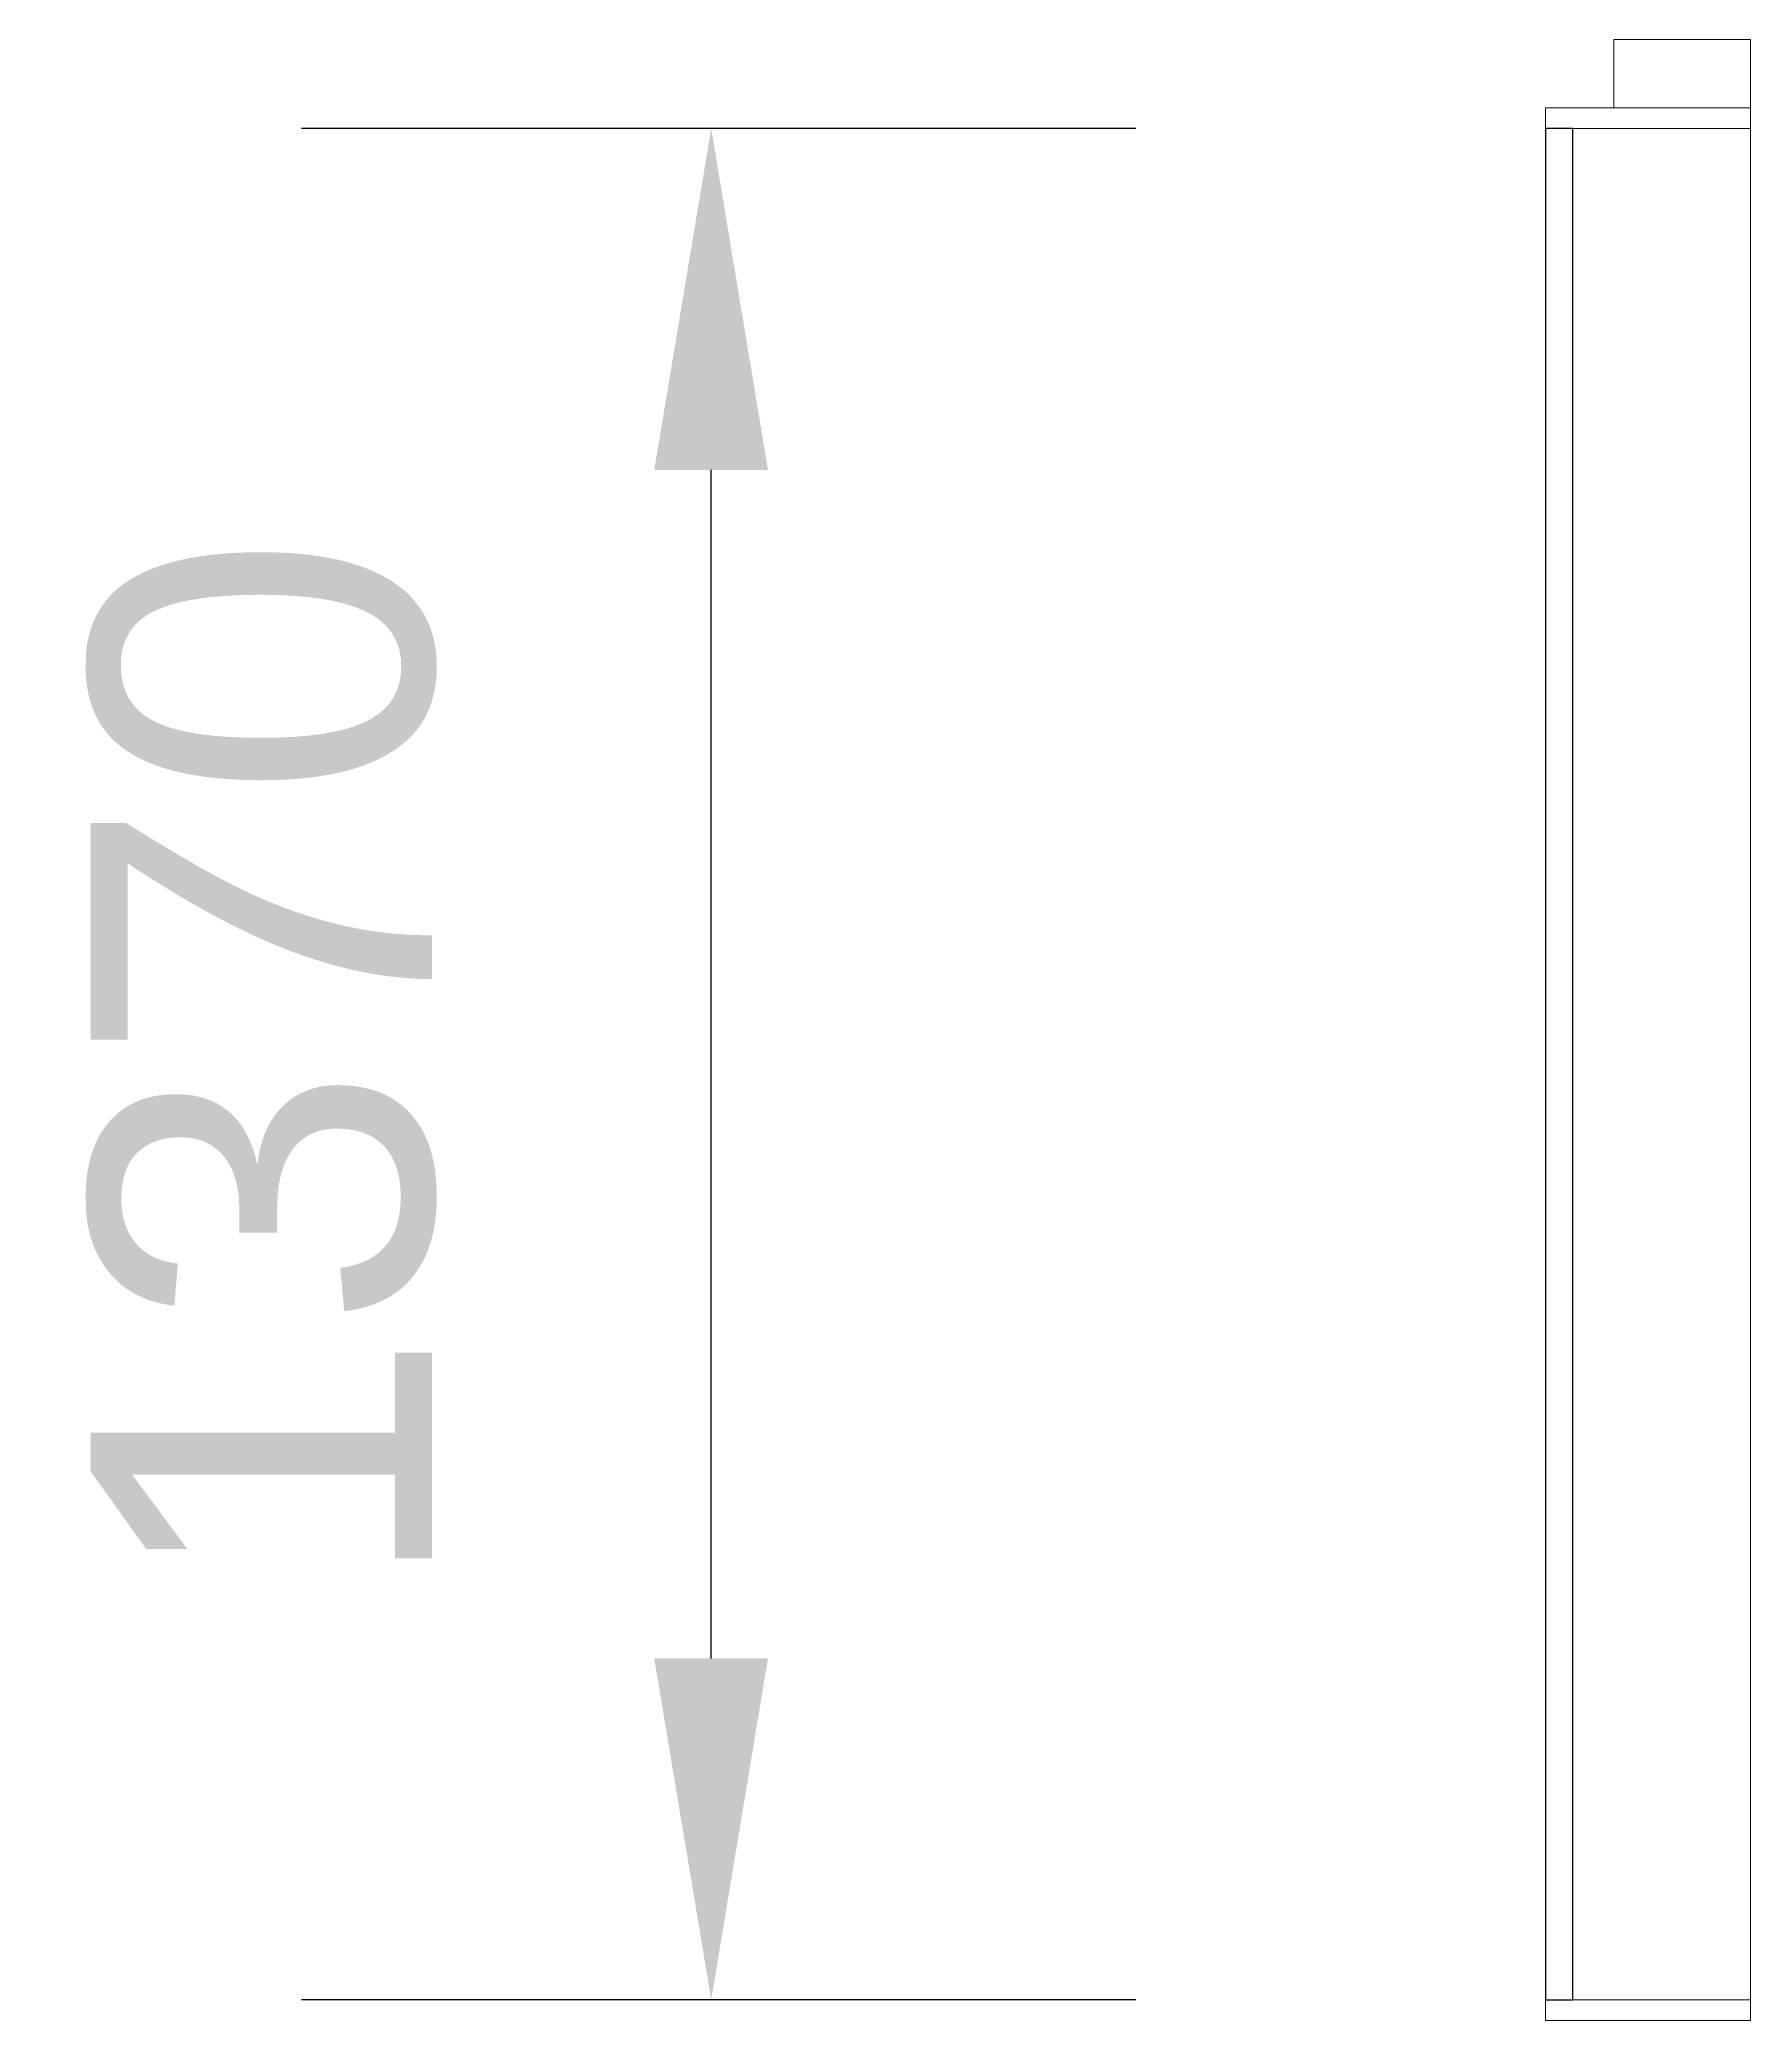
# Model space of a CAD drawing. Header units: millimetres. Extents: x -12805 to 29056, y -26186 to 10516.
# Drawn here: x 9968 to 11221, y -19179 to -17729 of the extents above; entities that cross this region are included whole.
import ezdxf

# ---------------------------------------------------------------- set-up
doc = ezdxf.new("R2010")
doc.units = ezdxf.units.MM
for name, color, linetype, lineweight in [('A-G321-M-WindowCills', 3, 'Continuous', 15), ('A-G321-M-Windows', 6, 'Continuous', 15), ('A-Z23-D-Dimensions', 7, 'Continuous', 15)]:
    doc.layers.add(name, color=color, linetype=linetype, lineweight=lineweight)
doc.styles.add('WF-2.5', font='arial.ttf', dxfattribs={"height": 2.5})
doc.dimstyles.new('WF-Dims', dxfattribs={"dimtxt": 2.5, "dimasz": 2.5, "dimexe": 3, "dimexo": 3, "dimgap": 2, "dimtad": 1, "dimdec": 0, "dimzin": 0, "dimdsep": 46, "dimtxsty": 'WF-2.5', "dimcen": 200, "dimadec": 0, "dimazin": 0, "dimtfac": 1, "dimtdec": 0, "dimtix": 1, "dimtofl": 0, "dimtmove": 0, "dimatfit": 0, "dimfxl": 1, "dimtolj": 1, "dimtzin": 0, "dimarcsym": 0})

# ---------------------------------------------------------------- blocks, each defined once
blk = doc.blocks.new('Curtain Wall Panel - Plain - Curtain Wall Panel - Plain-239968-First Floor')
at = {"layer": 'A-G321-M-Windows', "lineweight": 20}
for p, q in [((-685, 75), (-700, 75)), ((-700, 75), (-700, -75)), ((-685, -75), (-685, 75)), ((685, 75), (685, -75)), ((700, 75), (685, 75)), ((700, -75), (700, 75)), ((-700, -75), (-685, -75)), ((685, -75), (700, -75))]:
    blk.add_line(p, q, dxfattribs=at)
at = {"layer": 'A-G321-M-Windows', "lineweight": 25}
for p, q in [((685, 75), (-685, 75)), ((-685, 75), (-685, 55)), ((685, 55), (685, 75)), ((-685, 55), (685, 55))]:
    blk.add_line(p, q, dxfattribs=at)
at = {"layer": 'A-G321-M-Windows'}
blk.add_line((-685, -75), (685, -75), dxfattribs=at)
blk = doc.blocks.new('Rectangular Mullion - 50 x 100mm-239966-First Floor')
at = {"layer": 'A-G321-M-WindowCills', "lineweight": 20}
for p, q in [((-25, 75), (25, 75)), ((-25, -25), (-25, 75)), ((25, 75), (25, -25)), ((25, -25), (-25, -25))]:
    blk.add_line(p, q, dxfattribs=at)
blk = doc.blocks.new('*D228')
at = {"layer": 'A-Z23-D-Dimensions', "color": 0, "lineweight": -2, "transparency": 16777216}
for p, q in [((10770.5, -17793.8), (10159.5, -17793.8)), ((10459.5, -18913.8), (10459.5, -18043.8)), ((10770.5, -19163.8), (10159.5, -19163.8))]:
    blk.add_line(p, q, dxfattribs=at)
at = {"layer": 'A-Z23-D-Dimensions', "color": 0, "transparency": 16777216}
for points in [[(10417.8, -18043.8), (10501.1, -18043.8), (10459.5, -17793.8)], [(10417.8, -18913.8), (10501.1, -18913.8), (10459.5, -19163.8)]]:
    blk.add_solid(points, dxfattribs=at)
at = {"layer": 'Defpoints', "color": 0, "transparency": 16777216}
for p in [(10459.5, -17793.8), (11070.5, -17793.8), (11070.5, -19163.8)]:
    blk.add_point(p, dxfattribs=at)
at = {"layer": 'A-Z23-D-Dimensions', "color": 0, "transparency": 16777216, "insert": (10131.8, -18478.8), "char_height": 250, "attachment_point": 5, "rotation": 90, "style": 'WF-2.5'}
blk.add_mtext('\\A1;1370', dxfattribs=at)

msp = doc.modelspace()

# ---------------------------------------------------------------- block references
at = {"layer": 'A-G321-M-WindowCills', "extrusion": (0, 0, -1), "rotation": 90}
msp.add_blockref('Rectangular Mullion - 50 x 100mm-239966-First Floor', (-11145.5, -17753.8), dxfattribs=at)
at = {"layer": 'A-G321-M-Windows', "rotation": 90}
msp.add_blockref('Curtain Wall Panel - Plain - Curtain Wall Panel - Plain-239968-First Floor', (11145.5, -18478.8), dxfattribs=at)

# ---------------------------------------------------------------- dimensions: what is measured, and where the dimension line sits
at = {"layer": 'A-Z23-D-Dimensions'}
dim = msp.add_linear_dim(base=(10459.5, -17793.8), p1=(11070.5, -19163.8), p2=(11070.5, -17793.8), angle=90, dimstyle='WF-Dims', dxfattribs=at)
dim.commit()
dim.dimension.update_dxf_attribs({"geometry": '*D228', "text_midpoint": (10131.8, -18478.8)})

doc.saveas('drawing.dxf')
